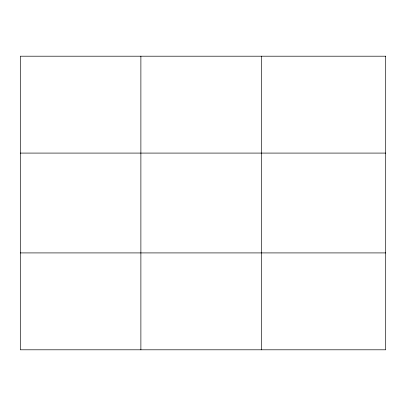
<?xml version="1.0" encoding="UTF-8"?>
<svg xmlns="http://www.w3.org/2000/svg" width="406" height="406" viewBox="0 0 406 406"><rect width="100%" height="100%" fill="white"/><g stroke="black" fill="none" stroke-linecap="round" stroke-linejoin="round"><path stroke-width="0.61" d="M140.882 349.799L140.882 56.201M261.464 349.799L261.464 56.201M20.3 153.087L385.7 153.087M20.3 252.913L385.7 252.913M385.7 56.201L385.7 349.799L20.3 349.799L20.3 56.201L385.7 56.201"/></g></svg>
